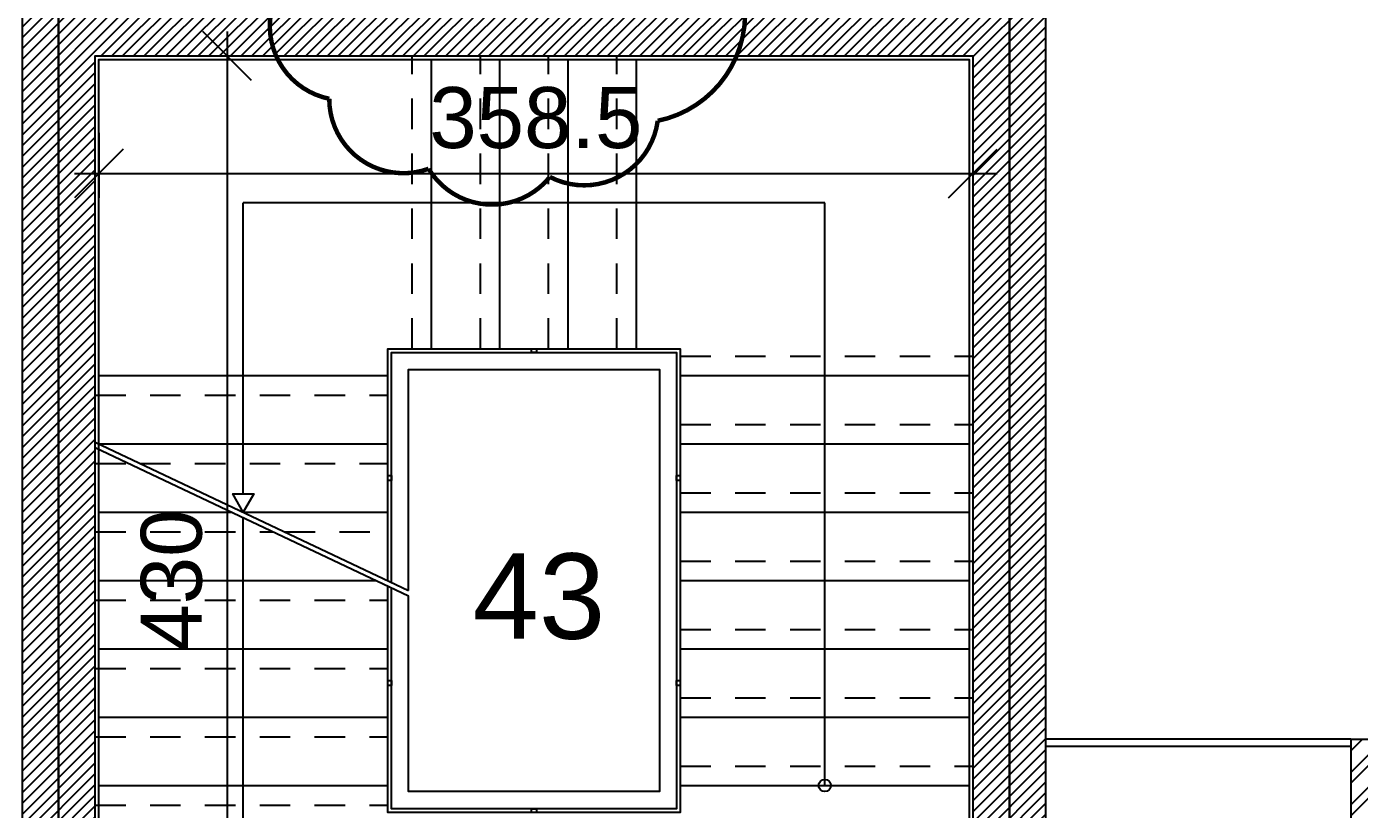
# Model space of a CAD drawing. Extents: x -1.7 to 43, y -165.8 to -101.1.
# Drawn here: x 11.6 to 17.06, y -148.19 to -144.98 of the extents above; entities that cross this region are included whole.
import ezdxf
from ezdxf.enums import TextEntityAlignment as Align

# ---------------------------------------------------------------- set-up
doc = ezdxf.new("R2010")
doc.units = 0
doc.header["$MEASUREMENT"] = 0
doc.header["$PDMODE"] = 35
doc.header["$PDSIZE"] = 0.3
doc.linetypes.add('HIDDEN2', pattern=[0.1875, 0.125, -0.0625])
doc.layers.get('0').update_dxf_attribs({"linetype": 'CONTINUOUS'})
doc.layers.get('DEFPOINTS').update_dxf_attribs({"linetype": 'CONTINUOUS'})
for name, color, linetype in [('A-AREAS', 6, 'CONTINUOUS'), ('A-AREAS-TXT', 6, 'CONTINUOUS'), ('A-closet', 252, 'CONTINUOUS'), ('a-dim', 3, 'CONTINUOUS'), ('A-FLOR-HRAL', 15, 'CONTINUOUS'), ('A-FLOR-STRS', 40, 'CONTINUOUS'), ('A-FLOR-STRS-ARO', 1, 'CONTINUOUS'), ('A-HATCH-CONC', 8, 'CONTINUOUS'), ('A-HATCH-WALL', 8, 'CONTINUOUS'), ('A-PLASTER', 8, 'CONTINUOUS'), ('A-PROJ1H', 9, 'HIDDEN2'), ('A-WALL', 4, 'CONTINUOUS'), ('S-2ND-3RD-4-5-6TH$0$A-STR 2-3-4-5-6', 2, 'CONTINUOUS')]:
    doc.layers.add(name, color=color, linetype=linetype)
doc.styles.add('A100-STEXT', font='ARIAL.TTF', dxfattribs={"height": 0.25})
doc.dimstyles.new('A100-DIM', dxfattribs={"dimtxt": 0.25, "dimasz": 0.2, "dimexe": 0.1, "dimexo": 0.3, "dimgap": 0.1, "dimtad": 1, "dimlfac": 100, "dimrnd": 0.5, "dimdsep": 46, "dimtxsty": 'A100-STEXT', "dimblk1": 'OBLIQUE', "dimblk2": 'OBLIQUE', "dimsah": 1, "dimcen": -0.05, "dimdle": 0.1, "dimclrd": 15, "dimclre": 15, "dimclrt": 256, "dimadec": 0, "dimazin": 0, "dimtfac": 0.28, "dimtix": 1, "dimtmove": 2, "dimatfit": 3, "dimldrblk": 'OBLIQUE', "dimfxl": 0, "dimtolj": 1, "dimarcsym": 0})

# ---------------------------------------------------------------- blocks, each defined once
blk = doc.blocks.new('_OBLIQUE')
at = {"color": 0, "linetype": 'ByBlock'}
blk.add_line((-0.5, -0.5), (0.5, 0.5), dxfattribs=at)
blk = doc.blocks.new('*D166')
at = {"layer": 'a-dim', "color": 15, "lineweight": -2}
for p, q in [((11.8934, -145.4151), (11.8934, -145.6821)), ((15.4784, -145.4151), (15.4784, -145.6821)), ((11.7934, -145.5821), (15.5784, -145.5821))]:
    blk.add_line(p, q, dxfattribs=at)
at = {"layer": 'DEFPOINTS', "color": 0}
for p in [(11.8934, -145.1151), (15.4784, -145.1151), (15.4784, -145.5821)]:
    blk.add_point(p, dxfattribs=at)
at = {"layer": 'a-dim', "color": 15, "lineweight": -2, "xscale": 0.2, "yscale": 0.2, "zscale": 0.2, "rotation": 180}
blk.add_blockref('_OBLIQUE', (11.8934, -145.5821), dxfattribs=at)
at = {"layer": 'a-dim', "color": 15, "lineweight": -2, "xscale": 0.2, "yscale": 0.2, "zscale": 0.2}
blk.add_blockref('_OBLIQUE', (15.4784, -145.5821), dxfattribs=at)
at = {"layer": 'a-dim', "insert": (13.6859, -145.3544), "char_height": 0.25, "attachment_point": 5, "style": 'A100-STEXT'}
blk.add_mtext('\\A1;358.5', dxfattribs=at)
blk = doc.blocks.new('*D167')
at = {"layer": 'a-dim', "color": 15, "lineweight": -2}
for p, q in [((12.4199, -145.0001), (12.4199, -149.5001)), ((12.1784, -145.1001), (12.5199, -145.1001)), ((12.1784, -149.4001), (12.5199, -149.4001))]:
    blk.add_line(p, q, dxfattribs=at)
at = {"layer": 'DEFPOINTS', "color": 0}
for p in [(11.8784, -145.1001), (11.8784, -149.4001), (12.4199, -149.4001)]:
    blk.add_point(p, dxfattribs=at)
at = {"layer": 'a-dim', "color": 15, "lineweight": -2, "xscale": 0.2, "yscale": 0.2, "zscale": 0.2}
for p, rotation in [((12.4199, -145.1001), 90), ((12.4199, -149.4001), 270)]:
    blk.add_blockref('_OBLIQUE', p, dxfattribs=dict(at, rotation=rotation))
at = {"layer": 'a-dim', "insert": (12.1921, -147.2501), "char_height": 0.25, "attachment_point": 5, "rotation": 90, "style": 'A100-STEXT'}
blk.add_mtext('\\A1;430', dxfattribs=at)

msp = doc.modelspace()

# ---------------------------------------------------------------- hatches: boundary and pattern name
at = {"layer": 'A-HATCH-CONC'}
h = msp.add_hatch(dxfattribs=at)
h.set_pattern_fill('ANSI31', color=256, scale=0.25, style=0)
h.set_pattern_definition([(45, (6e-11, -162.350143), (-0.022097087, 0.022097087), [])])
h.paths.add_polyline_path([(15.77837, -143.07014), (15.47837, -143.07014), (15.47837, -144.80014), (11.87837, -144.80014), (11.87837, -143.07014), (11.57837, -143.07014), (11.57837, -150.70014), (11.87837, -150.70014), (11.87837, -145.10014), (15.47837, -145.10014), (15.47837, -150.70014), (15.77837, -150.70014)])
at = {"layer": 'A-HATCH-WALL'}
h = msp.add_hatch(dxfattribs=at)
h.set_pattern_fill('ANSI32', color=256, scale=0.25, style=0)
h.paths.add_polyline_path([(18.67722, -152.60014), (19.35337, -152.60014), (19.35337, -152.45014), (19.21879, -152.45014), (17.87837, -152.45014), (17.87837, -152.60014), (18.52837, -152.60014), (18.52837, -156.53514), (18.67837, -156.53514)])
h.paths.add_polyline_path([(26.92837, -148.05014), (24.67837, -148.05014), (24.67837, -147.45014), (24.52837, -147.45014), (24.52837, -148.05014), (24.52837, -148.57514), (24.67837, -148.57514), (24.67837, -148.20014), (26.82837, -148.20014), (26.82837, -149.75014), (26.52837, -149.75014), (26.52837, -151.05014), (25.70337, -151.05014), (25.70337, -151.16014), (26.77837, -151.16014), (26.77837, -151.30014), (26.91337, -151.30014), (26.91337, -151.05014), (26.67837, -151.05014), (26.67837, -149.85014), (26.92837, -149.85014)])
h.paths.add_polyline_path([(24.67837, -148.57514), (24.52837, -148.57514), (24.52837, -149.12514), (24.67837, -149.12514)], flags=17)
h.paths.add_polyline_path([(24.67837, -149.92514), (24.52837, -149.92514), (24.52837, -151.10014), (23.17837, -151.10014), (23.17837, -151.00014), (23.02837, -151.00014), (23.02837, -151.10014), (22.33837, -151.10014), (22.33837, -151.24014), (21.46837, -151.24014), (21.46837, -151.10014), (19.50337, -151.10014), (19.50337, -151.00014), (19.35337, -151.00014), (19.35337, -151.10014), (19.35337, -151.30014), (19.50337, -151.30014), (19.50337, -151.16014), (20.93337, -151.16014), (20.93337, -151.30014), (25.34837, -151.30014), (25.34837, -151.16014), (25.70337, -151.16014), (25.70337, -151.05014), (24.67837, -151.05014)])
h.paths.add_polyline_path([(23.17837, -145.10014), (23.02837, -145.10014), (23.02837, -146.10014), (21.92837, -146.10014), (21.92837, -145.50014), (21.77837, -145.50014), (21.77837, -146.10014), (21.67837, -146.10014), (21.67837, -146.25014), (23.02837, -146.25014), (23.02837, -148.30014), (23.17837, -148.30014)])
h.paths.add_polyline_path([(23.42837, -145.10014), (23.32837, -145.10014), (23.32837, -147.25014), (23.18837, -147.25014), (23.18837, -148.30014), (23.28837, -148.30014), (23.28837, -147.35014), (23.42837, -147.35014)])
h.paths.add_polyline_path([(23.17837, -149.50014), (23.02837, -149.50014), (23.02837, -150.10014), (23.17837, -150.10014)])
h.paths.add_polyline_path([(23.02837, -149.25014), (22.82837, -149.25014), (22.82837, -148.65014), (23.02837, -148.65014), (23.02837, -148.50014), (22.67837, -148.50014), (22.67837, -149.20014), (20.77837, -149.20014), (20.77837, -148.02194), (20.62837, -148.02194), (20.62837, -148.50014), (20.51587, -148.50014), (20.51587, -148.65014), (20.62837, -148.65014), (20.62837, -150.00014), (20.77837, -150.00014), (20.77837, -149.40014), (23.02837, -149.40014)])
h.paths.add_polyline_path([(20.77837, -147.07514), (20.77837, -146.25014), (20.87837, -146.25014), (20.87837, -146.10014), (20.86937, -146.10014), (20.85337, -146.10014), (20.77837, -146.10014), (20.52837, -146.10014), (20.52837, -146.25014), (20.62837, -146.25014), (20.62837, -147.07514), (20.62837, -148.02194), (20.77837, -148.02194)])
h.paths.add_polyline_path([(19.61587, -148.50014), (19.50337, -148.50014), (19.50337, -147.80014), (19.35337, -147.80014), (19.35337, -147.95014), (19.35337, -148.50014), (17.17837, -148.50014), (17.17837, -147.90014), (17.02837, -147.90014), (17.02837, -149.24733), (17.17837, -149.24733), (17.17837, -148.65014), (19.35337, -148.65014), (19.35337, -149.85014), (18.66587, -149.85014), (18.66587, -150.00014), (19.35337, -150.00014), (19.35337, -150.10014), (19.50337, -150.10014), (19.50337, -148.65014), (19.61587, -148.65014)])
h.paths.add_polyline_path([(17.86587, -149.85014), (17.17837, -149.85014), (17.17837, -149.24733), (17.02837, -149.24733), (17.02837, -149.40014), (15.77837, -149.40014), (15.77837, -149.55014), (16.27837, -149.55014), (16.27837, -150.55014), (16.27837, -150.62514), (16.42837, -150.62514), (16.42837, -149.55014), (17.02837, -149.55014), (17.02837, -150.55014), (16.77837, -150.55014), (16.77837, -150.62514), (16.85337, -150.62514), (16.85337, -151.07514), (16.92837, -151.07514), (16.92837, -150.75014), (17.17837, -150.75014), (17.17837, -150.00014), (17.86587, -150.00014)])
h.paths.add_polyline_path([(19.55337, -141.98514), (19.35337, -141.98514), (19.35337, -144.96014), (19.49337, -144.96014), (19.49337, -146.15014), (19.35337, -146.15014), (19.35337, -146.90014), (19.50337, -146.90014), (19.50337, -146.25014), (19.62837, -146.25014), (19.62837, -146.10014), (19.55337, -146.10014), (19.55337, -143.13514), (19.41337, -143.13514), (19.4137, -142.18514), (19.55337, -142.18514)])

# ---------------------------------------------------------------- linework, layer by layer
at = {"layer": 'A-AREAS'}
msp.add_lwpolyline([(0.00837, -158.85014), (0.00837, -142.30014), (0.47837, -142.30014), (0.47837, -143.68014), (3.85837, -143.68014), (3.85837, -141.60014), (11.50837, -141.60014), (11.50837, -139.75395), (13.67837, -139.75395), (13.67837, -144.02514), (11.72837, -144.02514), (11.72837, -144.95014), (11.72837, -144.95014), (11.72837, -150.62514), (10.50337, -150.62514), (10.50337, -152.52514), (11.72837, -152.52514), (11.72837, -154.65014)], dxfattribs=at)
for points in [[(13.67837, -139.75395), (15.84837, -139.75395), (15.84837, -141.60014), (23.49837, -141.60014), (23.49837, -143.68014), (27.32837, -143.68014), (27.32837, -158.85014), (25.32362, -158.85014), (23.05837, -158.54125), (23.05837, -156.92014), (15.84837, -156.92014), (15.84837, -158.85014), (13.67837, -158.85014), (13.67837, -154.65014), (15.62837, -154.65014), (15.62837, -152.52514), (16.85337, -152.52514), (16.85337, -150.62514), (15.62837, -150.62514), (15.62837, -144.95014), (15.62837, -144.95014), (15.62837, -144.02514), (13.67837, -144.02514)], [(11.72837, -144.95014), (11.72837, -144.95014), (11.72837, -144.02514), (15.62837, -144.02514), (15.62837, -144.95014), (15.62837, -144.95014), (15.62837, -150.62514), (16.85337, -150.62514), (16.85337, -152.52514), (15.62837, -152.52514), (15.62837, -154.65014), (11.72837, -154.65014), (11.72837, -152.52514), (10.50337, -152.52514), (10.50337, -150.62514), (11.72837, -150.62514)]]:
    msp.add_lwpolyline(points, close=True, dxfattribs=at)
at = {"layer": 'A-AREAS', "color": 30, "const_width": 0.01829}
msp.add_lwpolyline([(14.47787, -144.69192, 0.5205671), (14.34334, -144.21192, 0.5205671), (13.97894, -143.87175, 0.5205671), (13.49083, -143.77051, 0.5205671), (13.0212, -143.9377, 0.5205671), (12.70686, -144.32461, 0.5205671), (12.6394, -144.81852, 0.5205671), (12.83845, -145.27555, 0.5205671), (13.24604, -145.56257, 0.5205671), (13.74342, -145.59594, 0.5205671), (14.1857, -145.36596, 0.5205671)], format="xyb", close=True, dxfattribs=at)
at = {"layer": 'A-closet'}
for p, q in [((17.02837, -147.90014), (15.77837, -147.90014)), ((17.02837, -147.93014), (15.77837, -147.93014))]:
    msp.add_line(p, q, dxfattribs=at)
at = {"layer": 'A-FLOR-HRAL'}
for p, q in [((11.87837, -146.68305), (13.16337, -147.29031)), ((11.87837, -146.70519), (13.16337, -147.31245))]:
    msp.add_line(p, q, dxfattribs=at)
for points in [[(13.07837, -147.25014), (13.07837, -146.30014), (14.27837, -146.30014), (14.27837, -148.20014), (13.07837, -148.20014), (13.07837, -147.27228)], [(13.09337, -147.25723), (13.09337, -146.31514), (14.26337, -146.31514), (14.26337, -148.18514), (13.09337, -148.18514), (13.09337, -147.27937)], [(13.16337, -147.29031), (13.16337, -146.38514), (14.19337, -146.38514), (14.19337, -148.11514), (13.16337, -148.11514), (13.16337, -147.31245)]]:
    msp.add_lwpolyline(points, dxfattribs=at)
for points in [[(13.68837, -146.31514), (13.66837, -146.31514), (13.66837, -146.30014), (13.68837, -146.30014)], [(13.07837, -146.84014), (13.07837, -146.82014), (13.09337, -146.82014), (13.09337, -146.84014)], [(14.26337, -146.84014), (14.26337, -146.82014), (14.27837, -146.82014), (14.27837, -146.84014)], [(13.07837, -147.68014), (13.07837, -147.66014), (13.09337, -147.66014), (13.09337, -147.68014)], [(14.26337, -147.68014), (14.26337, -147.66014), (14.27837, -147.66014), (14.27837, -147.68014)], [(13.68837, -148.20014), (13.66837, -148.20014), (13.66837, -148.18514), (13.68837, -148.18514)]]:
    msp.add_lwpolyline(points, close=True, dxfattribs=at)
at = {"layer": 'A-FLOR-STRS'}
for p, q in [((13.25837, -146.30014), (13.25837, -145.11514)), ((13.53837, -146.30014), (13.53837, -145.11514)), ((13.81837, -146.30014), (13.81837, -145.11514)), ((14.09837, -146.30014), (14.09837, -145.11514)), ((11.89337, -146.41014), (13.07837, -146.41014)), ((14.27837, -146.41014), (15.46337, -146.41014)), ((11.89337, -146.69014), (13.07837, -146.69014)), ((14.27837, -146.69014), (15.46337, -146.69014)), ((11.89337, -146.97014), (12.43903, -146.97014)), ((12.48587, -146.97014), (13.07837, -146.97014)), ((14.27837, -146.97014), (15.46337, -146.97014)), ((11.89337, -147.25014), (13.03153, -147.25014)), ((14.27837, -147.25014), (15.46337, -147.25014)), ((11.89337, -147.53014), (13.07837, -147.53014)), ((14.27837, -147.53014), (15.46337, -147.53014)), ((11.89337, -147.81014), (13.07837, -147.81014)), ((14.27837, -147.81014), (15.46337, -147.81014)), ((11.89337, -148.09014), (13.07837, -148.09014)), ((14.27837, -148.09014), (15.46337, -148.09014))]:
    msp.add_line(p, q, dxfattribs=at)
at = {"layer": 'A-FLOR-STRS-ARO'}
for p, q in [((14.87087, -145.70264), (12.48587, -145.70264)), ((12.48587, -146.89514), (12.48587, -145.70264)), ((14.87087, -148.09014), (14.87087, -145.70264)), ((12.48587, -148.79264), (12.48587, -146.99228))]:
    msp.add_line(p, q, dxfattribs=at)
msp.add_lwpolyline([(12.48587, -146.97014), (12.44257, -146.89514), (12.52917, -146.89514)], close=True, dxfattribs=at)
msp.add_circle((14.87087, -148.09014), 0.025, dxfattribs=at)
at = {"layer": 'A-PLASTER'}
msp.add_lwpolyline([(14.37837, -149.40014), (14.37837, -149.38514), (11.89337, -149.38514), (11.89337, -145.11514), (15.46337, -145.11514), (15.46337, -149.38514), (15.37837, -149.38514), (15.37837, -149.40014)], dxfattribs=at)
at = {"layer": 'A-PROJ1H'}
for p, q in [((13.17837, -146.30014), (13.17837, -145.10014)), ((13.45837, -146.30014), (13.45837, -145.10014)), ((13.73837, -146.30014), (13.73837, -145.10014)), ((14.01837, -146.30014), (14.01837, -145.10014)), ((14.27837, -146.33014), (15.47837, -146.33014)), ((11.87837, -146.49014), (13.07837, -146.49014)), ((14.27837, -146.61014), (15.47837, -146.61014)), ((11.87837, -146.77014), (12.01582, -146.77014)), ((12.06265, -146.77014), (13.07837, -146.77014)), ((14.27837, -146.89014), (15.47837, -146.89014)), ((11.87837, -147.05014), (12.60832, -147.05014)), ((12.65515, -147.05014), (13.07837, -147.05014)), ((14.27837, -147.17014), (15.47837, -147.17014)), ((11.87837, -147.33014), (13.07837, -147.33014)), ((14.27837, -147.45014), (15.47837, -147.45014)), ((11.87837, -147.61014), (13.07837, -147.61014)), ((14.27837, -147.73014), (15.47837, -147.73014)), ((11.87837, -147.89014), (13.07837, -147.89014)), ((14.27837, -148.01014), (15.47837, -148.01014)), ((11.87837, -148.17014), (13.07837, -148.17014))]:
    msp.add_line(p, q, dxfattribs=at)
at = {"layer": 'A-WALL'}
for q in [(17.17837, -147.90014), (17.02837, -149.40014)]:
    msp.add_line((17.02837, -147.90014), q, dxfattribs=at)
at = {"layer": 'S-2ND-3RD-4-5-6TH$0$A-STR 2-3-4-5-6'}
msp.add_lwpolyline([(11.57837, -143.07014), (11.57837, -150.70014), (11.87837, -150.70014), (11.87837, -145.10014), (15.47837, -145.10014), (15.47837, -150.70014), (15.77837, -150.70014), (15.77837, -143.07014), (15.47837, -143.07014), (15.47837, -144.80014), (11.87837, -144.80014), (11.87837, -143.07014)], close=True, dxfattribs=at)

# ---------------------------------------------------------------- texts
at = {"layer": 'A-AREAS-TXT', "style": 'A100-STEXT'}
msp.add_text('43', height=0.35, dxfattribs=at).set_placement((13.69854, -147.48881), align=Align.CENTER)

# ---------------------------------------------------------------- dimensions: what is measured, and where the dimension line sits
at = {"layer": 'a-dim'}
for p1, p2, distance, picture, middle in [((11.87837, -145.10014), (11.87837, -149.40014), 0.5415, '*D167', (12.19214, -147.25014)), ((11.89337, -145.11514), (15.47837, -145.11514), -0.46699, '*D166', (13.68587, -145.3544))]:
    dim = msp.add_aligned_dim(p1=p1, p2=p2, distance=distance, dimstyle='A100-DIM', dxfattribs=at)
    dim.commit()
    dim.dimension.update_dxf_attribs({"geometry": picture, "text_midpoint": middle})

doc.saveas('drawing.dxf')
